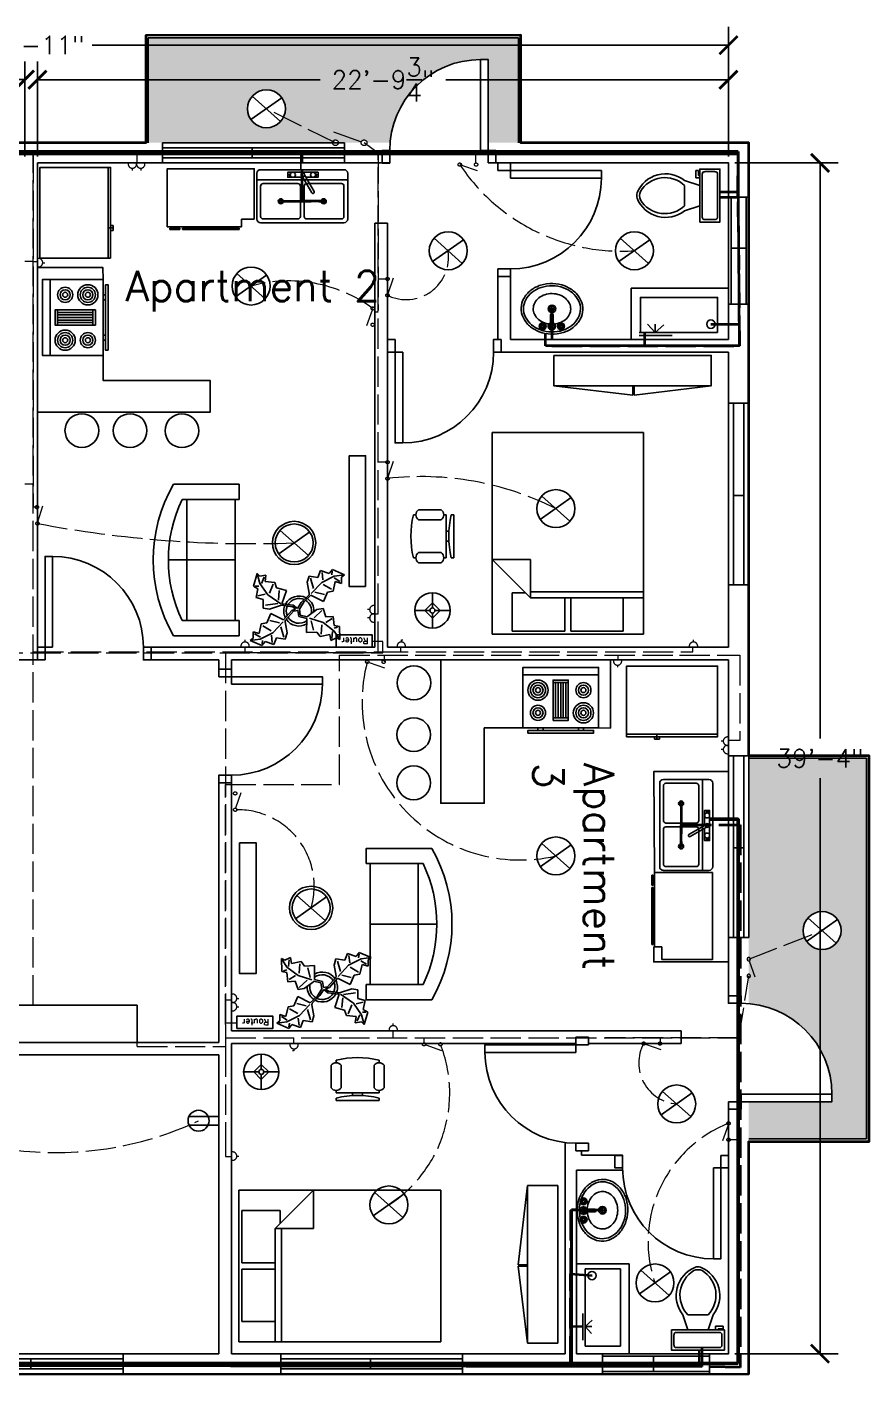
# Model space of a CAD drawing. Header units: inches. Extents: x 0 to 1250, y 344 to 878.
# Drawn here: x 916 to 1250, y 344 to 878 of the extents above; entities that cross this region are included whole.
import ezdxf

# ---------------------------------------------------------------- set-up
doc = ezdxf.new("R2010")
doc.units = ezdxf.units.IN
doc.header["$MEASUREMENT"] = 0
doc.linetypes.add('ACAD_ISO02W100', pattern=[15, 12, -3])
for name, color, linetype in [('Blocks', 130, 'Continuous'), ('Dimensions', 1, 'Continuous'), ('Door', 6, 'Continuous'), ('Text', 2, 'Continuous'), ('water', 140, 'Continuous'), ('Window', 170, 'Continuous')]:
    doc.layers.add(name, color=color, linetype=linetype)
for name, color, linetype, lineweight in [('Drainage', 114, 'ACAD_ISO02W100', 20), ('Electrical', 30, 'ACAD_ISO02W100', 20), ('Internet', 190, 'ACAD_ISO02W100', 20), ('Soil pipe', 15, 'Continuous', 20)]:
    doc.layers.add(name, color=color, linetype=linetype, lineweight=lineweight)
doc.styles.get("Standard").update_dxf_attribs({"font": 'simplex.shx'})
doc.dimstyles.new('Dim', dxfattribs={"dimscale": 40, "dimtxt": 0.18, "dimasz": 0.18, "dimexe": 0.18, "dimexo": 0.0625, "dimgap": 0.09, "dimtad": 0, "dimtih": 1, "dimtoh": 1, "dimzin": 0, "dimdsep": 46, "dimlunit": 4, "dimtxsty": 'Standard', "dimblk": 'ARCHTICK', "dimcen": 0.09, "dimadec": 0, "dimazin": 0, "dimtfac": 1, "dimtofl": 0, "dimtmove": 0, "dimatfit": 3, "dimfxl": 1, "dimtolj": 1, "dimtzin": 0, "dimarcsym": 0})

# ---------------------------------------------------------------- blocks, each defined once
blk = doc.blocks.new('Door 1')
at = {"layer": 'Door'}
for points in [[(-6, 6), (-3, 6), (-3, 42), (-6, 42)], [(-6, 6), (-3, 6), (-3, 42), (-6, 42)], [(-6, 6), (-3, 6), (-3, 42), (-6, 42)], [(-45, 0.99), (-42, 0.99), (-42, 6), (-45, 6)], [(-3, 1), (0, 1), (0, 6), (-3, 6)]]:
    blk.add_lwpolyline(points, close=True, dxfattribs=at)
blk.add_arc((-6, 6), 36, 90, 180, dxfattribs=at)
blk.add_arc((-6, 6), 36, 90, 180, dxfattribs=at)
blk.add_arc((-6, 6), 36, 90, 180, dxfattribs=at)
blk = doc.blocks.new('Window 1')
at = {"layer": 'Window'}
for p, q in [((0, 7.99), (-72, 7.99)), ((-72, 7.99), (-72, 0)), ((0, 6), (-72, 6)), ((-36.5, 6), (-36.5, 2)), ((0, 0), (0, 7.99)), ((0, 0), (0, 7.82)), ((-72, 2), (0, 2)), ((-72, 0), (0, 0))]:
    blk.add_line(p, q, dxfattribs=at)
blk = doc.blocks.new('Window 2')
at = {"layer": 'Window'}
blk.add_line((-29.77, 7), (-29.77, 1), dxfattribs=at)
for points in [[(-50.02, 0), (-7.57, 0), (-7.57, 7.99), (-50.02, 7.99)], [(-50.02, 1), (-7.57, 1), (-7.57, 7), (-50.02, 7)]]:
    blk.add_lwpolyline(points, close=True, dxfattribs=at)
blk = doc.blocks.new('Range-Oven - 30 in top')
for p, q in [((0, -3), (30, -3)), ((12, -6), (18, -6)), ((13, -20), (13, -6)), ((14, -6), (14, -20)), ((15, -20), (15, -6)), ((16, -6), (16, -20)), ((17, -20), (17, -6)), ((18, -20), (12, -20)), ((6, -24), (6, -25)), ((8, -25), (8, -24)), ((22, -25), (22, -24)), ((24, -24), (24, -25))]:
    blk.add_line(p, q)
for points in [[(0, -24), (0, 0), (30, 0), (30, -24)], [(12, -21), (12, -5), (18, -5), (18, -21)], [(2, -26), (2, -25), (28, -25), (28, -26)]]:
    blk.add_lwpolyline(points, close=True)
for centre, radius in [((6, -9), 4), ((6, -9), 3), ((6, -9), 2), ((6, -9), 1), ((24, -9), 3), ((24, -9), 2), ((24, -9), 1), ((6, -18), 3), ((6, -18), 2), ((24, -18), 4), ((24, -18), 3), ((24, -18), 2), ((6, -18), 1), ((24, -18), 1)]:
    blk.add_circle(centre, radius)
blk = doc.blocks.new('Refrigerator-2 door - 36 in top')
for p, q in [((0, -26.999999), (36, -26.999999)), ((11, -27.999999), (11, -28.999999)), ((11, -28.999999), (13, -28.999999)), ((12, -26.999999), (12, -28.999999)), ((13, -28.999999), (13, -27.999999))]:
    blk.add_line(p, q)
blk.add_lwpolyline([(0, -27.999999), (0, 0), (36, 0), (36, -27.999999)], close=True)
blk = doc.blocks.new('A$C3CE5625D')
blk.add_blockref('Refrigerator-2 door - 36 in top', (0, 0))
blk = doc.blocks.new('Sink-double - 36 in top')
for p, q in [((-18, -4), (18, -4)), ((-0.75, -18.5), (-0.75, -6.5)), ((0.75, -6.5), (0.75, -18.5))]:
    blk.add_line(p, q)
for points in [[(-16.5, 0), (16.5, 0)], [(-18, -19.5), (-18, -1.5)], [(18, -1.5), (18, -19.5)], [(-16.5, -18.5), (-16.5, -6.5)], [(-15.5, -5.5), (-1.75, -5.5)], [(1.75, -5.5), (15.5, -5.5)], [(16.5, -6.5), (16.5, -18.5)], [(16.5, -21), (-16.5, -21)], [(-1.75, -19.5), (-15.5, -19.5)], [(15.5, -19.5), (1.75, -19.5)]]:
    blk.add_lwpolyline(points)
for centre, radius in [((-8.5, -12.5), 1), ((-8.5, -12.5), 0.5), ((8.5, -12.5), 1), ((8.5, -12.5), 0.5)]:
    blk.add_circle(centre, radius)
for centre, radius, start, end in [((-16.5, -1.5), 1.5, 90, 180), ((16.5, -1.5), 1.5, 0, 90), ((-15.5, -6.5), 1, 90, 180), ((-1.75, -6.5), 1, 0, 90), ((1.75, -6.5), 1, 90, 180), ((15.5, -6.5), 1, 0, 90), ((-16.5, -19.5), 1.5, 180, 270), ((-15.5, -18.5), 1, 180, 270), ((-1.75, -18.5), 1, 270, 0), ((1.75, -18.5), 1, 180, 270), ((15.5, -18.5), 1, 270, 0), ((16.5, -19.5), 1.5, 270, 0)]:
    blk.add_arc(centre, radius, start, end)
blk = doc.blocks.new('Faucet - kit sink top')
for p, q in [((-5.5, -0.75), (-5.5, -1.25)), ((-4.94278, -0.75), (-5.5, -0.75)), ((-5.5, -1.25), (-4.94278, -1.25)), ((-0.14775, -1.7441), (3.56698, -8.1782)), ((4.43301, -7.6782), (0.71828, -1.2441)), ((4.94278, -0.75), (5.5, -0.75)), ((5.5, -1.25), (4.94278, -1.25)), ((5.5, -0.75), (5.5, -1.25))]:
    blk.add_line(p, q)
blk.add_lwpolyline([(-0.00587, -2), (-6, -2), (-6, 0), (6, 0), (6, -2), (1.15195, -2)])
for centre, radius in [((-4, -1), 1), ((4, -1), 1), ((0, -1), 0.75)]:
    blk.add_circle(centre, radius)
blk.add_arc((4, -7.9282), 0.5, 210, 30)
blk = doc.blocks.new('Base Cabinet 1 Door - side')
for p, q in [((-24, 33.5), (-23.5, 33.5)), ((-24, 29.5), (-24, 33.5)), ((-23.5, 33.5), (-23.5, 29.5)), ((-23.5, 29.5), (-24, 29.5)), ((-24, 6), (-24, 28.5)), ((-24, 28.5), (-23.5, 28.5)), ((-23.5, 28.5), (-23.5, 6)), ((-23.5, 6), (-24, 6)), ((-20, 5), (-23, 5)), ((-20, 0), (-20, 5))]:
    blk.add_line(p, q)
blk.add_lwpolyline([(-23, 5), (-23, 34.5), (0, 34.5), (0, 0), (-20, 0)])
blk = doc.blocks.new('Bed - Queen')
at = {"linetype": 'Continuous'}
for p, q in [((0, -80.00003), (0, 0)), ((0, 0), (59.99999, 0)), ((59.99999, 0), (59.99999, -80.00003)), ((7.99999, -1.2), (28.79998, -1.2)), ((7.99999, -14.4), (7.99999, -1.2)), ((28.79998, -1.2), (28.79998, -14.4)), ((31.19999, -1.2), (51.99999, -1.2)), ((31.19999, -14.4), (31.19999, -1.2)), ((51.99999, -1.2), (51.99999, -16.4)), ((0, -14.4), (44.8, -14.4)), ((59.99999, -29.6), (44.8, -14.4)), ((44.8, -14.4), (44.8, -29.6)), ((44.8, -16.8), (0, -16.8)), ((51.99999, -16.4), (46.79936, -16.4)), ((44.8, -29.6), (59.99999, -29.6)), ((59.99999, -80.00003), (0, -80.00003))]:
    blk.add_line(p, q, dxfattribs=at)
blk = doc.blocks.new('Chair - Desk')
at = {"linetype": 'Continuous'}
for p, q in [((-8.5, 0), (-8.5, -1)), ((-8.5, 0), (8.5, 0)), ((8.5, 0), (8.5, -1)), ((-10.5, -5), (-10.5, -14)), ((-8.5, -3), (-8.5, -4)), ((-8.5, -3), (8.5, -3)), ((-6.5, -14), (-6.5, -5)), ((-2, -3), (-2, -1.9355)), ((2, -1.9576), (2, -3)), ((6.5, -5), (6.5, -14)), ((8.5, -3), (8.5, -4)), ((10.5, -14), (10.5, -5)), ((-8.5, -15), (-8.5, -16)), ((8.5, -15), (8.5, -16))]:
    blk.add_line(p, q, dxfattribs=at)
for centre, radius, start, end in [((-8.5, -6.5), 2.5, 36.8699, 143.1301), ((0, 34.625), 36.625, 256.5803, 283.4197), ((8.5, -6.5), 2.5, 36.8699, 143.1301), ((-8.5, -12.5), 2.5, 216.8699, 323.1301), ((0, 19.625), 36.625, 256.5803, 283.4197), ((8.5, -12.5), 2.5, 216.8699, 323.1301)]:
    blk.add_arc(centre, radius, start, end, dxfattribs=at)
blk = doc.blocks.new('Lamp - Table')
at = {"linetype": 'Continuous'}
for p, q in [((0, 7), (0, 1)), ((-1, 0), (-7, 0)), ((0, 3), (-3, 0)), ((-3, 0), (0, -3)), ((3, 0), (0, 3)), ((0, -3), (3, 0)), ((1, 0), (7, 0)), ((0, -1), (0, -7))]:
    blk.add_line(p, q, dxfattribs=at)
for radius in [7, 1]:
    blk.add_circle((0, 0), radius, dxfattribs=at)
blk = doc.blocks.new('Plant - Rubber or Philodendron')
at = {"linetype": 'Continuous'}
for p, q in [((-16.2005, 11.4774), (-13.9899, 8.1064)), ((-16.2005, 11.4774), (-14.8639, 10.7964)), ((-16.0159, 6.3329), (-16.2005, 11.4774)), ((-14.8639, 10.7964), (-12.6195, 11.8975)), ((-13.3174, 8.325), (-13.0735, 11.0065)), ((-12.6195, 11.8975), (-12.1909, 9.4345)), ((4.6914, 8.8812), (5.3859, 11.2828)), ((5.3859, 11.2828), (8.8871, 10.7908)), ((8.8871, 10.7908), (9.9809, 13.4933)), ((9.9809, 13.4933), (13.3837, 12.301)), ((15.3859, 11.3055), (10.3916, 8.7942)), ((10.5828, 12.6946), (10.8893, 9.7953)), ((13.3837, 12.301), (14.68, 13.9039)), ((14.5816, 13.2037), (14.3848, 11.8033)), ((14.68, 13.9039), (19.3848, 11.8146)), ((19.3848, 11.8146), (15.3859, 11.3055)), ((19.3848, 11.8146), (18.1868, 10.9119)), ((18.1868, 10.9119), (18.1925, 8.4119)), ((-14.0069, 5.8704), (-16.0159, 6.3329)), ((-15.3434, 6.5514), (-13.9984, 6.9884)), ((-13.5868, 2.2894), (-14.0069, 5.8704)), ((-13.9899, 8.1064), (-9.5434, 4.7185)), ((-12.1909, 9.4345), (-8.3829, 10.3)), ((-8.8369, 9.409), (-9.0894, 5.6095)), ((-8.3829, 10.3), (-7.0549, 8.501)), ((-7.0549, 8.501), (-3.0284, 8.6941)), ((-4.8529, 4.012), (-5.7184, 7.82)), ((-3.0284, 8.6941), (-3.0709, 3.1041)), ((4.6914, 8.8812), (5.5014, 4.4831)), ((5.9878, 10.4842), (7.1971, 6.3869)), ((10.3916, 8.7942), (6.2847, 4.4028)), ((14.2977, 6.1031), (10.9934, 7.9956)), ((15.7909, 9.1065), (14.8995, 5.3044)), ((15.2875, 10.6053), (17.5907, 9.2105)), ((18.1925, 8.4119), (15.7909, 9.1065)), ((-10.6784, 2.491), (-13.5868, 2.2894)), ((-13.1329, 3.1804), (-10.6614, 4.727)), ((-9.5858, -0.8715), (-10.6784, 2.491)), ((-9.5434, 4.7185), (-4.1917, 2.9888)), ((-9.1318, 0.0195), (-5.9793, 2.9025)), ((-7.1228, -0.443), (-3.5248, 2.2131)), ((-3.5248, 2.2131), (-3.3011, 2.4355)), ((-3.3011, 2.4355), (-0.5306, 1.7947)), ((-3.0709, 3.1041), (0.0797, 2.3163)), ((-0.5306, 1.7947), (-0.2255, -0.5527)), ((-0.5306, 1.7947), (-0.5306, 1.7947)), ((0.0797, 2.3163), (0.4866, -0.031)), ((0.4866, -0.031), (2.1141, 0.2298)), ((2.1141, 0.2298), (5.4346, 3.9146)), ((6.1032, 3.6844), (2.8262, -0.031)), ((5.4346, 3.9146), (5.5014, 4.4831)), ((11.1089, 1.1958), (6.1032, 3.6844)), ((7.7005, 4.8881), (11.5025, 3.9967)), ((12.7005, 4.8994), (11.1089, 1.1958)), ((14.8995, 5.3044), (12.7005, 4.8994)), ((-11.3237, -7.2629), (-9.7321, -3.5593)), ((-9.7321, -3.5593), (-4.7264, -6.0479)), ((-7.1228, -0.443), (-9.5858, -0.8715)), ((-2.019, -3.6148), (-4.7264, -6.0479)), ((-4.0579, -6.2781), (-0.9375, -3.1608)), ((-2.019, -3.6148), (-0.2255, -0.5527)), ((-0.9375, -3.1608), (0.5883, -0.8135)), ((0.5883, -0.8135), (2.2447, -2.0916)), ((2.8262, -0.031), (1.3003, -0.5527)), ((1.3003, -0.5527), (2.4193, -1.4655)), ((2.2447, -2.0916), (6.7108, -2.6626)), ((2.4193, -1.4655), (6.895, -2.1175)), ((4.943, -7.9659), (6.7108, -2.6626)), ((11.6605, -0.5413), (6.895, -2.1175)), ((12.3677, -6.1981), (7.219, -2.6772)), ((8.125, -4.0768), (7.7715, -7.9659)), ((8.3544, -2.7453), (13.1973, -2.1704)), ((11.6605, -0.5413), (14.1354, -0.8948)), ((14.1354, -0.8948), (14.1354, -4.4304)), ((14.1354, -4.4304), (16.9638, -5.1375)), ((16.9638, -5.1375), (16.2567, -8.673)), ((-14.4141, -11.4699), (-13.5228, -7.6679)), ((-13.5228, -7.6679), (-11.3237, -7.2629)), ((-12.921, -8.4665), (-9.6166, -10.359)), ((-6.3237, -7.2516), (-10.1257, -6.3602)), ((-9.0148, -11.1577), (-4.9047, -6.8122)), ((-4.611, -12.8477), (-5.8203, -8.7504)), ((-4.1246, -6.8466), (-4.0579, -6.2781)), ((-3.3146, -11.2447), (-4.1246, -6.8466)), ((8.8321, -9.0266), (4.943, -7.9659)), ((9.5392, -11.1479), (8.8321, -9.0266)), ((10.2463, -10.4408), (11.6605, -6.9053)), ((15.5496, -10.7943), (12.3677, -6.1981)), ((16.2567, -5.8446), (13.4283, -6.5517)), ((17.3174, -9.7337), (15.9032, -9.7337)), ((16.2567, -8.673), (18.0245, -9.7337)), ((18.0245, -9.7337), (16.6103, -14.6834)), ((-18.008, -14.1781), (-16.8101, -13.2754)), ((-18.008, -14.1781), (-14.0091, -13.669)), ((-13.3032, -16.2674), (-18.008, -14.1781)), ((-16.8157, -10.7754), (-14.4141, -11.4699)), ((-16.8101, -13.2754), (-16.8157, -10.7754)), ((-13.9107, -12.9688), (-16.2139, -11.574)), ((-14.0091, -13.669), (-9.0148, -11.1577)), ((-12.0069, -14.6645), (-13.3032, -16.2674)), ((-13.2048, -15.5672), (-13.008, -14.1668)), ((-8.6042, -15.8568), (-12.0069, -14.6645)), ((-9.206, -15.0581), (-9.5126, -12.1588)), ((-7.5103, -13.1543), (-8.6042, -15.8568)), ((-4.0092, -13.6463), (-7.5103, -13.1543)), ((-3.3146, -11.2447), (-4.0092, -13.6463)), ((13.4283, -11.5015), (9.5392, -11.1479)), ((13.0748, -13.9763), (13.4283, -11.5015)), ((15.5496, -13.6228), (13.0748, -13.9763)), ((14.8425, -10.7943), (13.7819, -13.2692)), ((16.6103, -14.6834), (15.5496, -10.7943)), ((16.6103, -14.6834), (15.5496, -13.6228))]:
    blk.add_line(p, q, dxfattribs=at)
for centre, radius, start, end in [((0, 0), 6.1275, 34.37569, 120.1028), ((0.0308, 0.1664), 6, 178.6147, 235.1169), ((0.0308, 0.1664), 5, 168.1647, 238.6725), ((-0.0601, -0.2075), 5.2461, 33.82192, 124.9414), ((-0.2664, 0.1682), 5.2775, 338.4094, 20.03007), ((-0.098, 0.1364), 6.1288, 341.2017, 26.09184), ((-0.0234, 0.3825), 6.1492, 242.5812, 331.2714), ((-0.1102, 0.4886), 5.2883, 247.3711, 327.472)]:
    blk.add_arc(centre, radius, start, end, dxfattribs=at)
blk = doc.blocks.new('Sofa - Roundback Loveseat 5 ft.')
at = {"linetype": 'Continuous'}
for p, q in [((0, -32.44198), (0, -5.99998)), ((-24, -33.99998), (-24, -11.46958)), ((-23.9998, -13.38178), (23.99986, -13.38178)), ((24.00004, -33.99998), (24.00004, -11.46958)), ((-24, -32.44198), (24.00004, -32.44198))]:
    blk.add_line(p, q, dxfattribs=at)
for points in [[(-24, -33.99998), (-30, -33.99998), (-30, -7.99998)], [(30.00004, -7.99998), (30.00004, -33.99998), (24.00004, -33.99998)]]:
    blk.add_lwpolyline(points, dxfattribs=at)
for centre, radius, start, end in [((0, -60.24998), 60.24998, 60.13715, 119.8628), ((0, -61.38438), 55.38444, 64.32083, 115.6792)]:
    blk.add_arc(centre, radius, start, end, dxfattribs=at)
blk = doc.blocks.new('A$C481D0E73')
blk.add_blockref('Sofa - Roundback Loveseat 5 ft.', (0, 0))
blk = doc.blocks.new('Toilet - top')
for p, q in [((9.5, -6), (9.5, -2)), ((-10, -8.5), (-8, -8.5)), ((-10, -9.5), (-10, -8.5)), ((-7, -9.5), (-10, -9.5)), ((-8, -8.5), (-8, -8)), ((-7, -8), (-7, -9.5)), ((-4, -8), (-6, -14)), ((4, -8), (6, -14)), ((4, -14), (-4, -14))]:
    blk.add_line(p, q)
blk.add_lwpolyline([(10.5, -8), (10.5, 0), (-10.5, 0), (-10.5, -8)], close=True)
for points in [[(-9.5, -2), (-9.5, -6)], [(8.5, -1), (-8.5, -1)], [(-8.5, -7), (8.5, -7)]]:
    blk.add_lwpolyline(points)
for centre, radius, start, end in [((-8.62, -1.88), 0.884, 81.8699, 188.1301), ((8.62, -1.88), 0.884, 351.8699, 98.1301), ((-8.62, -6.12), 0.884, 171.8699, 278.1301), ((8.62, -6.12), 0.884, 261.8699, 8.1301), ((3.52, -21.58), 12.17, 141.4691, 247.9714), ((4.2, -21.82), 11.33, 136.3677, 238.9468), ((-3.52, -21.58), 12.17, 292.0284, 38.5307), ((-4.2, -21.82), 11.33, 301.053, 43.6321), ((0, -27.88), 4, 245.7318, 294.2682), ((0, -29), 4, 254.8605, 285.1395)]:
    blk.add_arc(centre, radius, start, end)
blk = doc.blocks.new('A$C278E23AF')
blk.add_blockref('Toilet - top', (0, 0))
blk = doc.blocks.new('Sink - Oval top')
for p, q in [((-1, 0), (1, 0)), ((0, 1), (0, -1))]:
    blk.add_line(p, q)
at = {"linetype": 'Continuous'}
for points in [[(-12.23, 0.39, 0.117634), (-11.46, -3.36, 0.104469), (-8.88, -6.8, 0.090016), (-5.08, -9.07, 0.08192), (-0.32, -10.02, 0.08192), (4.49, -9.38, 0.090016), (8.42, -7.36, 0.104469), (11.22, -4.09, 0.117634), (12.23, -0.39, 0.117634), (11.46, 3.36, 0.104469), (8.88, 6.8, 0.090016), (5.08, 9.07, 0.08192), (0.32, 10.02, 0.08192), (-4.49, 9.38, 0.090016), (-8.42, 7.36, 0.104469), (-11.22, 4.09, 0.117634)], [(-11.29, 0.16, 0.118622), (-10.52, -3.25, 0.104678), (-8.07, -6.36, 0.089562), (-4.54, -8.37, 0.081185), (-0.13, -9.15, 0.081185), (4.3, -8.49, 0.089562), (7.89, -6.58, 0.104678), (10.42, -3.55, 0.118622), (11.29, -0.16, 0.118622), (10.52, 3.25, 0.104678), (8.07, 6.36, 0.089562), (4.54, 8.37, 0.081185), (0.13, 9.15, 0.081185), (-4.3, 8.49, 0.089562), (-7.89, 6.58, 0.104678), (-10.42, 3.55, 0.118622)], [(-7.42, 0.08, 0.118283), (-6.91, -2.17, 0.104607), (-5.29, -4.21, 0.089718), (-2.97, -5.53, 0.081436), (-0.07, -6.04, 0.081436), (2.84, -5.59, 0.089718), (5.2, -4.33, 0.104607), (6.86, -2.32, 0.118283), (7.42, -0.08, 0.118283), (6.91, 2.17, 0.104607), (5.29, 4.21, 0.089718), (2.97, 5.53, 0.081436), (0.07, 6.04, 0.081436), (-2.84, 5.59, 0.089718), (-5.2, 4.33, 0.104607), (-6.86, 2.32, 0.118283)]]:
    blk.add_lwpolyline(points, format="xyb", close=True, dxfattribs=at)
for radius in [1.5, 1]:
    blk.add_circle((0, 0), radius)
blk = doc.blocks.new('Faucet - Bathroom top')
for p, q in [((-4.107, 0.125), (-4.375, 0.125)), ((-3.75, 0.4788), (-3.75, 0.75)), ((-3.5, 0.482), (-3.5, 0.75)), ((-3.1461, 0.125), (-2.875, 0.125)), ((3.143, 0.125), (2.875, 0.125)), ((3.5, 0.4788), (3.5, 0.75)), ((3.75, 0.482), (3.75, 0.75)), ((4.1039, 0.125), (4.375, 0.125)), ((-4.1039, -0.125), (-4.375, -0.125)), ((-3.75, -0.4821), (-3.75, -0.75)), ((-3.5, -0.4789), (-3.5, -0.75)), ((-3.143, -0.125), (-2.875, -0.125)), ((-0.5, -0.8639), (-0.5, -4.5)), ((0.5, -4.5), (0.5, -0.8631)), ((3.1461, -0.125), (2.875, -0.125)), ((3.5, -0.4821), (3.5, -0.75)), ((3.75, -0.4789), (3.75, -0.75)), ((4.107, -0.125), (4.375, -0.125))]:
    blk.add_line(p, q)
for centre, radius in [((-3.625, 0), 1.375), ((-4.625, 0), 0.2795), ((-3.625, 0), 0.5), ((-3.625, 1), 0.2795), ((-2.625, 0), 0.2795), ((0, 0), 0.5), ((3.625, 0), 1.375), ((2.625, 0), 0.2795), ((3.625, 0), 0.5), ((3.625, 1), 0.2795), ((4.625, 0), 0.2795), ((-3.625, -1), 0.2795), ((3.625, -1), 0.2795)]:
    blk.add_circle(centre, radius)
for centre, radius, start, end in [((-3.625, 0), 1, 105.2407, 164.2093), ((-3.625, 0), 1, 16.44125, 74.07887), ((0, 0), 1.5, 289.6514, 250.3603), ((0, 0), 1, 300.3431, 239.7554), ((3.625, 0), 1, 106.12, 164.0884), ((3.625, 0), 1, 16.23422, 73.90469), ((-3.625, 0), 1, 196.2342, 253.9047), ((-3.625, 0), 1, 286.12, 344.0884), ((0, -4.5), 0.5, 180, 0), ((3.625, 0), 1, 196.4413, 254.0789), ((3.625, 0), 1, 285.2407, 344.2093)]:
    blk.add_arc(centre, radius, start, end)
blk = doc.blocks.new('A$C04D30047')
blk.add_blockref('Faucet - Bathroom top', (0, 0))
blk = doc.blocks.new('_ArchTick')
at = {"color": 0, "linetype": 'ByBlock', "const_width": 0.15}
blk.add_lwpolyline([(-0.5, -0.5), (0.5, 0.5)], dxfattribs=at)
blk = doc.blocks.new('*D37')
at = {"layer": 'Defpoints', "color": 0, "transparency": 16777216}
for p in [(782.02, 856.83), (782.02, 823.78), (915.55, 823.78)]:
    blk.add_point(p, dxfattribs=at)
at = {"layer": 'Dimensions', "color": 0, "lineweight": -2, "transparency": 16777216}
for p, q in [((782.02, 826.28), (782.02, 864.03)), ((915.55, 826.28), (915.55, 864.03)), ((782.02, 856.83), (826.15, 856.83)), ((915.55, 856.83), (871.41, 856.83))]:
    blk.add_line(p, q, dxfattribs=at)
at = {"layer": 'Dimensions', "color": 0, "lineweight": -2, "transparency": 16777216, "xscale": 7.199999999999999, "yscale": 7.199999999999999, "zscale": 7.199999999999999, "rotation": 180}
blk.add_blockref('_ArchTick', (782.02, 856.83), dxfattribs=at)
at = {"layer": 'Dimensions', "color": 0, "lineweight": -2, "transparency": 16777216, "xscale": 7.199999999999999, "yscale": 7.199999999999999, "zscale": 7.199999999999999}
blk.add_blockref('_ArchTick', (915.55, 856.83), dxfattribs=at)
at = {"layer": 'Dimensions', "color": 0, "transparency": 16777216, "insert": (848.78, 856.83), "char_height": 7.2, "attachment_point": 5}
blk.add_mtext('\\A1;11\'-1{\\H1x;\\S1/2;}"', dxfattribs=at)
blk = doc.blocks.new('*D38')
at = {"layer": 'Defpoints', "color": 0, "transparency": 16777216}
for p in [(1194.37, 856.77), (920.55, 823.78), (1194.37, 823.78)]:
    blk.add_point(p, dxfattribs=at)
at = {"layer": 'Dimensions', "color": 0, "lineweight": -2, "transparency": 16777216}
for p, q in [((920.55, 826.28), (920.55, 863.97)), ((1194.37, 826.28), (1194.37, 863.97)), ((920.55, 856.77), (1032.6, 856.77)), ((1194.37, 856.77), (1082.32, 856.77))]:
    blk.add_line(p, q, dxfattribs=at)
at = {"layer": 'Dimensions', "color": 0, "lineweight": -2, "transparency": 16777216, "xscale": 7.199999999999999, "yscale": 7.199999999999999, "zscale": 7.199999999999999, "rotation": 180}
blk.add_blockref('_ArchTick', (920.55, 856.77), dxfattribs=at)
at = {"layer": 'Dimensions', "color": 0, "lineweight": -2, "transparency": 16777216, "xscale": 7.199999999999999, "yscale": 7.199999999999999, "zscale": 7.199999999999999}
blk.add_blockref('_ArchTick', (1194.37, 856.77), dxfattribs=at)
at = {"layer": 'Dimensions', "color": 0, "transparency": 16777216, "insert": (1057.46, 856.77), "char_height": 7.2, "attachment_point": 5}
blk.add_mtext('\\A1;22\'-9{\\H1x;\\S3/4;}"', dxfattribs=at)
blk = doc.blocks.new('*D39')
at = {"layer": 'Defpoints', "color": 0, "transparency": 16777216}
for p in [(1194.37, 823.78), (1194.37, 351.78), (1230.63, 351.78)]:
    blk.add_point(p, dxfattribs=at)
at = {"layer": 'Dimensions', "color": 0, "lineweight": -2, "transparency": 16777216}
for p, q in [((1196.87, 823.78), (1237.83, 823.78)), ((1230.63, 823.78), (1230.63, 595.67)), ((1230.63, 351.78), (1230.63, 579.89)), ((1196.87, 351.78), (1237.83, 351.78))]:
    blk.add_line(p, q, dxfattribs=at)
at = {"layer": 'Dimensions', "color": 0, "lineweight": -2, "transparency": 16777216, "xscale": 7.199999999999999, "yscale": 7.199999999999999, "zscale": 7.199999999999999}
for p, rotation in [((1230.63, 823.78), 90), ((1230.63, 351.78), 270)]:
    blk.add_blockref('_ArchTick', p, dxfattribs=dict(at, rotation=rotation))
at = {"layer": 'Dimensions', "color": 0, "transparency": 16777216, "insert": (1230.63, 587.78), "char_height": 7.2, "attachment_point": 5}
blk.add_mtext('\\A1;39\'-4"', dxfattribs=at)
blk = doc.blocks.new('*D40')
at = {"layer": 'Defpoints', "color": 0, "transparency": 16777216}
for p in [(643.37, 870.49), (643.37, 823.78), (1194.37, 823.78)]:
    blk.add_point(p, dxfattribs=at)
at = {"layer": 'Dimensions', "color": 0, "lineweight": -2, "transparency": 16777216}
for p, q in [((643.37, 826.28), (643.37, 877.69)), ((1194.37, 826.28), (1194.37, 877.69)), ((643.37, 870.49), (895.56, 870.49)), ((1194.37, 870.49), (942.19, 870.49))]:
    blk.add_line(p, q, dxfattribs=at)
at = {"layer": 'Dimensions', "color": 0, "lineweight": -2, "transparency": 16777216, "xscale": 7.199999999999999, "yscale": 7.199999999999999, "zscale": 7.199999999999999, "rotation": 180}
blk.add_blockref('_ArchTick', (643.37, 870.49), dxfattribs=at)
at = {"layer": 'Dimensions', "color": 0, "lineweight": -2, "transparency": 16777216, "xscale": 7.199999999999999, "yscale": 7.199999999999999, "zscale": 7.199999999999999}
blk.add_blockref('_ArchTick', (1194.37, 870.49), dxfattribs=at)
at = {"layer": 'Dimensions', "color": 0, "transparency": 16777216, "insert": (918.87, 870.49), "char_height": 7.2, "attachment_point": 5}
blk.add_mtext('\\A1;45\'-11"', dxfattribs=at)
blk = doc.blocks.new('Switch - SPST Open')
at = {"color": 7}
blk.add_line((0.027156, -0.00762), (0.264557, -0.092586), dxfattribs=at)
for centre in [(0, 0), (0.25, 0)]:
    blk.add_circle(centre, 0.025, dxfattribs=at)

msp = doc.modelspace()

# ---------------------------------------------------------------- hatches: boundary and pattern name
h = msp.add_hatch()
h.set_pattern_fill('AR-PARQ1', color=256)
h.paths.add_polyline_path([(875.773, 875.448), (731.088, 875.448), (731.088, 831.78), (738.088, 831.78), (738.088, 864.776), (741.088, 864.776, -0.3899537), (776.962, 831.78), (782.234, 831.78), (782.77, 832.398, -0.2174421), (782.262, 833.511, -1), (785.208, 833.511, -0.6427886), (782.77, 832.398), (782.234, 831.78), (875.773, 831.78)])
h.paths.add_polyline_path([(799.787, 834.167), (826.558, 847.464, -0.1157668), (825.774, 850.807, -1), (840.805, 850.807, -0.7924892), (826.558, 847.464), (799.787, 834.167, -0.1157668), (799.941, 833.511, -1), (796.995, 833.511, -0.7924892)], flags=16)
h.paths.add_polyline_path([(1111.09, 873.433), (964.43, 873.433), (964.43, 831.78), (1037.463, 831.78, -0.1149744), (1037.58, 832.281), (1018.009, 841.927, -0.7937631), (1003.752, 845.249, -1), (1018.783, 845.249, -0.1149744), (1018.009, 841.927), (1037.58, 832.281, -0.7937631), (1039.732, 831.78), (1042.148, 831.78), (1048.81, 831.78, -1), (1051.08, 831.78), (1060.27, 831.78, -0.3898823), (1096.144, 864.767), (1099.144, 864.767), (1099.144, 831.78), (1111.09, 831.78)])
h.paths.add_polyline_path([(1249.039, 587.836), (1202.373, 587.836), (1202.373, 516.836), (1202.373, 508.85, -0.3087965), (1202.993, 508.426), (1224.44, 516.813, -0.0927583), (1223.932, 519.531, -1), (1238.963, 519.531, -0.8302309), (1224.44, 516.813), (1202.993, 508.426, -0.5281214), (1202.373, 507.518), (1202.373, 502.188, -0.4142136), (1203.039, 501.522, -0.4142136), (1202.373, 500.856), (1202.373, 490.567, -0.3895592), (1235.32, 454.696), (1235.32, 451.696), (1202.373, 451.696), (1202.373, 436.924), (1249.039, 436.924)])

# ---------------------------------------------------------------- linework, layer by layer
for p, q in [((964.43, 873.433), (1111.09, 873.433)), ((964.43, 873.433), (964.43, 831.78)), ((1111.09, 873.433), (1111.09, 831.78)), ((920.545, 631.82), (920.545, 823.78)), ((1059.261, 823.78), (1044.978, 823.78)), ((1102.987, 820.78), (1102.987, 823.78)), ((1102.987, 823.78), (1102.991, 820.78)), ((1107.987, 817.78), (1107.987, 823.78)), ((1054.261, 631.82), (1054.261, 799.974)), ((1054.261, 799.974), (1059.261, 799.974)), ((1059.261, 753.802), (1059.261, 799.974)), ((1059.261, 799.974), (1059.261, 799.974)), ((1102.987, 753.802), (1102.987, 781.78)), ((1107.987, 753.802), (1107.987, 781.78)), ((1059.261, 753.802), (1062.261, 753.802)), ((1101.261, 753.802), (1102.987, 753.802)), ((1107.987, 753.802), (1194.373, 753.802)), ((1054.261, 631.82), (1054.261, 748.802)), ((1059.261, 631.82), (1059.261, 748.802)), ((1059.261, 631.82), (1059.261, 748.802)), ((1101.261, 748.802), (1194.373, 748.802)), ((1194.373, 748.802), (1102.987, 748.802)), ((1125.102, 735.474), (1125.102, 735.474)), ((920.545, 631.82), (923.545, 631.82)), ((920.545, 631.82), (923.545, 631.82)), ((962.545, 631.82), (1054.261, 631.82)), ((962.545, 631.82), (1054.261, 631.82)), ((1059.261, 631.82), (1194.373, 631.82)), ((911.079, 626.82), (920.545, 626.82)), ((911.079, 626.82), (923.545, 626.82)), ((920.545, 626.82), (923.545, 626.82)), ((962.545, 626.82), (992.442, 626.82)), ((962.545, 626.82), (992.442, 626.82)), ((992.442, 620.126), (992.442, 626.82)), ((997.442, 626.82), (1194.373, 626.82)), ((997.442, 620.126), (997.442, 626.82)), ((1202.373, 587.836), (1249.039, 587.836)), ((1249.039, 587.836), (1249.039, 436.924)), ((1250.039, 588.836), (1250.039, 588.836)), ((992.442, 475.202), (992.442, 581.126)), ((997.442, 479.72), (997.442, 581.126)), ((1175.541, 479.72), (997.442, 479.72)), ((1175.541, 479.72), (1175.541, 474.72)), ((769.837, 470.202), (992.442, 470.202)), ((781.829, 475.202), (992.442, 475.202)), ((992.442, 470.202), (992.442, 351.78)), ((997.442, 474.72), (997.442, 351.78)), ((1133.869, 474.72), (997.442, 474.72)), ((1133.869, 471.252), (1133.869, 474.72)), ((1175.541, 474.72), (1138.866, 474.72)), ((1175.541, 474.72), (1175.541, 474.72)), ((1194.373, 448.095), (1194.373, 451.696)), ((1194.373, 430.412), (1194.373, 448.095)), ((1129.617, 351.78), (1129.617, 435.525)), ((1129.617, 351.78), (1129.617, 435.355)), ((1249.039, 436.924), (1202.373, 436.924)), ((1222.632, 435.924), (1222.632, 435.924)), ((1136.158, 430.43), (1136.158, 432.252)), ((1136.158, 430.43), (1152.373, 430.43)), ((1191.373, 430.412), (1194.373, 430.412)), ((1134.119, 351.78), (1134.119, 424.487)), ((1134.119, 351.78), (1134.119, 424.487)), ((1134.119, 424.487), (1152.385, 424.487)), ((1191.373, 425.415), (1194.373, 425.415)), ((1194.373, 351.78), (1194.373, 425.415)), ((1114.73, 418.414), (1114.73, 418.414)), ((997.442, 351.78), (997.442, 351.78)), ((997.442, 351.78), (1129.617, 351.78)), ((997.442, 351.78), (1129.617, 351.78)), ((1129.617, 351.78), (1080.37, 351.78)), ((1194.373, 351.78), (1134.119, 351.78))]:
    msp.add_line(p, q)
at = {"lineweight": 35}
msp.add_lwpolyline([(730.123, 876.402), (730.042, 831.872), (635.373, 831.785), (635.482, 343.734), (1202.374, 343.782), (1202.372, 435.922), (1250.049, 435.913), (1250.039, 588.836), (1202.373, 588.837), (1202.382, 831.765), (1112.09, 831.78), (1112.094, 874.431), (963.444, 874.356), (963.489, 831.812), (876.745, 831.79), (876.711, 876.399), (730.082, 876.411)], dxfattribs=at)
for points in [[(1059.261, 823.78), (920.545, 823.78)], [(920.545, 823.78), (920.545, 782.298), (946.487, 782.298), (946.522, 777.523)], [(1060.144, 823.78), (1059.261, 823.78)], [(1102.987, 823.78), (1099.144, 823.78)], [(1194.373, 753.802), (1194.373, 823.78), (1107.987, 823.78)], [(1194.373, 631.82), (1194.373, 748.802)], [(920.545, 724.981), (920.545, 724.981), (988.91, 724.981), (988.91, 737.557), (946.518, 737.557), (946.522, 747.523)], [(920.545, 729.882), (920.545, 729.23)], [(1112.875, 599.82), (1097.579, 599.82), (1097.579, 569.985), (1080.318, 569.985), (1080.318, 626.82)], [(1194.373, 626.82), (1147.573, 626.82), (1147.573, 599.807), (1142.875, 599.82)], [(1194.373, 490.696), (1194.373, 626.82)], [(1194.373, 582.608), (1194.373, 582.608), (1164.773, 582.608), (1165.008, 542.524)], [(1164.946, 542.524), (1165.008, 542.524)], [(1194.373, 490.696), (1194.373, 507.075), (1164.749, 507.075), (1164.749, 513.024)], [(643.373, 470.202), (643.373, 351.78), (930.656, 351.78)], [(1194.373, 448.095), (1194.373, 451.696)], [(1194.373, 432.252), (1194.373, 443.095)], [(1136.158, 351.78), (1194.373, 351.78), (1194.373, 424.487)], [(917.442, 351.78), (992.442, 351.78)], [(997.442, 351.78), (1129.617, 351.78)]]:
    msp.add_lwpolyline(points)
for points in [[(1038.901, 631.82), (1038.901, 636.761), (1053.11, 636.761), (1053.11, 631.82)], [(880.437, 489.891), (960.043, 489.891), (960.043, 475.202), (880.437, 475.202)], [(999.546, 480.699), (999.546, 485.64), (1013.755, 485.64), (1013.755, 480.699)]]:
    msp.add_lwpolyline(points, close=True)
at = {"layer": 'Blocks'}
for p, q in [((1017.393, 849.603), (1005.109, 840.94)), ((1005.644, 850.236), (1016.865, 840.234)), ((1089.419, 793.326), (1077.135, 784.664)), ((1077.67, 793.959), (1088.891, 783.958)), ((1163.208, 793.326), (1150.924, 784.664)), ((1151.459, 793.959), (1162.68, 783.958)), ((999.572, 779.973), (1010.793, 769.971)), ((1011.321, 779.34), (999.037, 770.677)), ((1155.79, 753.802), (1155.79, 774.111)), ((1155.79, 774.111), (1194.373, 774.111)), ((1165.356, 756.56), (1162.263, 759.922)), ((1165.356, 756.56), (1165.356, 759.845)), ((1168.717, 759.653), (1165.356, 756.56)), ((1158.901, 756.56), (1172.07, 756.56)), ((1158.901, 756.56), (1165.356, 756.56)), ((1158.901, 755.369), (1172.07, 755.369)), ((1165.356, 756.56), (1165.356, 756.56)), ((1125.102, 735.474), (1125.102, 735.474)), ((1125.102, 735.474), (1156.428, 731.702)), ((1156.428, 731.702), (1156.428, 735.474)), ((1187.536, 735.474), (1157.016, 731.702)), ((1157.016, 731.702), (1157.016, 735.474)), ((1157.016, 731.702), (1157.016, 731.702)), ((1132.078, 691.118), (1119.794, 682.456)), ((1120.329, 691.751), (1131.55, 681.75)), ((1016.654, 678.143), (1027.875, 668.141)), ((1028.403, 677.51), (1016.119, 668.848)), ((1132.078, 553.455), (1119.794, 544.792)), ((1120.329, 554.088), (1131.55, 544.086)), ((1035.125, 532.846), (1022.841, 524.183)), ((1023.376, 533.479), (1034.597, 523.477)), ((1237.573, 523.885), (1225.289, 515.222)), ((1225.825, 524.518), (1237.046, 514.516)), ((1179.962, 455.146), (1167.678, 446.483)), ((1168.213, 455.778), (1179.434, 445.777)), ((980.614, 445.875), (992.316, 445.875)), ((980.626, 442.41), (992.4, 442.41)), ((1114.73, 418.414), (1110.958, 387.088)), ((1114.73, 418.414), (1114.73, 418.414)), ((1065.911, 415.12), (1053.627, 406.458)), ((1054.162, 415.753), (1065.383, 405.751)), ((1110.958, 387.088), (1114.73, 387.088)), ((1114.73, 355.98), (1110.958, 386.5)), ((1110.958, 386.5), (1110.958, 386.5)), ((1110.958, 386.5), (1114.73, 386.5)), ((1134.119, 387.489), (1155.009, 387.489)), ((1155.009, 387.489), (1155.009, 351.78)), ((1159.613, 384.848), (1170.834, 374.846)), ((1171.362, 384.215), (1159.078, 375.552)), ((1136.615, 367.801), (1136.615, 357.12)), ((1137.582, 367.801), (1137.582, 357.12)), ((1137.582, 367.801), (1137.582, 362.566)), ((1137.582, 362.566), (1140.308, 365.074)), ((1140.09, 359.84), (1137.582, 362.566)), ((1137.582, 362.566), (1137.582, 362.566)), ((1137.582, 362.566), (1140.245, 362.566))]:
    msp.add_line(p, q, dxfattribs=at)
for points in [[(1190.033, 756.56), (1159.444, 756.56), (1159.444, 770.512), (1190.033, 770.512)], [(1125.102, 747.462), (1187.536, 747.462), (1187.536, 735.474), (1125.102, 735.474)], [(1050.541, 655.834), (1044.053, 655.834), (1044.053, 707.721), (1050.541, 707.721)], [(1000.661, 554.35), (1007.15, 554.35), (1007.15, 502.463), (1000.661, 502.463)], [(1126.718, 418.414), (1126.718, 355.98), (1114.73, 355.98), (1114.73, 418.414)], [(1151.534, 385.41), (1151.534, 354.821), (1137.582, 354.821), (1137.582, 385.41)]]:
    msp.add_lwpolyline(points, close=True, dxfattribs=at)
for centre, radius in [((1011.267, 845.249), 7.516), ((1083.293, 788.972), 7.516), ((1157.082, 788.972), 7.516), ((1005.195, 774.986), 7.516), ((1187.399, 759.868), 1.672), ((938.138, 717.702), 6.686), ((957.238, 717.702), 6.686), ((977.777, 717.628), 6.686), ((1125.952, 686.764), 7.516), ((1022.24, 673.164), 8.571), ((1022.277, 673.156), 7.516), ((1069.697, 617.715), 6.686), ((1069.624, 597.176), 6.686), ((1069.624, 578.076), 6.686), ((1125.952, 549.101), 7.516), ((1028.962, 528.5), 8.571), ((1028.999, 528.492), 7.516), ((1231.448, 519.531), 7.516), ((1173.836, 450.792), 7.516), ((984.384, 444.155), 4.144), ((1059.785, 410.766), 7.516), ((1140.277, 382.776), 1.672), ((1165.236, 379.861), 7.516)]:
    msp.add_circle(centre, radius, dxfattribs=at)
at = {"layer": 'Drainage', "lineweight": 35}
msp.add_line((1187.399, 759.868), (1198.798, 759.868), dxfattribs=at)
for points in [[(1016.98, 808.608), (1033.98, 808.608), (1025.442, 808.608), (1025.442, 828.346)], [(1124.419, 765.951), (1124.419, 751.354), (1198.901, 751.354), (1198.167, 812.164)], [(1175.586, 569.88), (1175.586, 552.88), (1175.586, 561.471), (1198.97, 561.471), (1198.97, 346.359), (1183.8, 346.698)], [(1144.416, 408.654), (1131.743, 408.654), (1131.743, 346.785), (1131.743, 383.476), (1140.277, 382.776)]]:
    msp.add_lwpolyline(points, dxfattribs=at)
at = {"layer": 'Electrical'}
for p, q in [((1038.598, 831.78), (1011.267, 845.249)), ((918.802, 827.719), (878.861, 827.719)), ((918.802, 489.891), (918.802, 827.719)), ((918.802, 827.719), (959.979, 827.719)), ((918.802, 827.719), (918.802, 696.512)), ((918.802, 827.719), (918.802, 687.451)), ((959.979, 827.719), (959.871, 823.78)), ((1055.494, 827.627), (1049.945, 831.78)), ((1055.494, 630.065), (1055.494, 827.627)), ((1055.494, 827.627), (1094.087, 827.627)), ((1055.494, 827.627), (1055.494, 777.973)), ((1055.494, 827.627), (1055.494, 765.472)), ((1094.087, 827.627), (1094.087, 823.78)), ((959.769, 823.78), (956.556, 823.78)), ((959.769, 823.78), (959.769, 823.78)), ((963.084, 823.78), (959.871, 823.78)), ((963.084, 823.78), (963.084, 823.78)), ((958.122, 821.692), (958.122, 820.845)), ((961.437, 821.692), (961.437, 820.845)), ((920.545, 785.86), (920.545, 785.86)), ((920.545, 785.86), (920.545, 782.646)), ((918.802, 784.772), (915.545, 784.772)), ((918.802, 784.772), (920.545, 784.772)), ((920.545, 782.544), (920.545, 782.544)), ((922.633, 784.213), (923.48, 784.213)), ((1055.494, 777.786), (1059.261, 777.802)), ((1055.494, 764.607), (1054.261, 764.61)), ((1055.494, 630.065), (1055.494, 705.375)), ((1055.494, 705.375), (1059.261, 705.375)), ((918.802, 696.512), (915.545, 696.504)), ((918.802, 687.451), (920.545, 687.433)), ((1052.174, 646.746), (1051.326, 646.746)), ((1054.261, 645.099), (1054.261, 648.312)), ((1052.174, 643.431), (1051.326, 643.431)), ((1054.261, 645.099), (1054.261, 645.099)), ((1054.261, 641.783), (1054.261, 644.997)), ((1054.261, 641.783), (1054.261, 641.783)), ((1055.494, 644.966), (1054.363, 644.966)), ((918.802, 489.891), (918.802, 630.065)), ((918.802, 630.065), (1055.494, 630.065)), ((1001.216, 631.82), (1001.216, 631.82)), ((1001.216, 631.82), (1004.43, 631.82)), ((1002.838, 630.065), (1002.838, 631.82)), ((1002.864, 633.908), (1002.864, 634.756)), ((1004.532, 631.82), (1004.532, 631.82)), ((1055.494, 630.065), (1180.188, 630.065)), ((1063.096, 631.82), (1063.096, 631.82)), ((1063.096, 631.82), (1066.309, 631.82)), ((1064.542, 630.065), (1064.542, 631.82)), ((1064.743, 633.908), (1064.743, 634.756)), ((1064.743, 634.756), (1065.264, 634.756)), ((1066.411, 631.82), (1066.411, 631.82)), ((1178.876, 631.82), (1178.876, 631.82)), ((1178.876, 631.82), (1182.09, 631.82)), ((1180.188, 630.065), (1180.188, 631.82)), ((1180.523, 633.908), (1180.523, 634.756)), ((1182.192, 631.82), (1182.192, 631.82)), ((1040.253, 577.359), (1040.253, 628.62)), ((1040.253, 628.62), (1174.917, 628.62)), ((1057.879, 628.62), (1057.879, 626.027)), ((1148.679, 626.82), (1148.679, 626.82)), ((1151.994, 626.82), (1148.781, 626.82)), ((1150.347, 624.733), (1150.347, 623.885)), ((1150.519, 628.62), (1150.519, 626.82)), ((1151.994, 626.82), (1151.994, 626.82)), ((1174.917, 628.62), (1198.844, 628.62)), ((1198.844, 628.62), (1198.844, 594.87)), ((1192.285, 594.633), (1191.437, 594.633)), ((1194.373, 592.986), (1194.373, 596.199)), ((1198.844, 594.87), (1194.373, 594.87)), ((1194.373, 592.986), (1194.373, 592.986)), ((1194.373, 589.671), (1194.373, 592.884)), ((1192.285, 591.318), (1191.437, 591.318)), ((1194.373, 589.671), (1194.373, 589.671)), ((995.093, 482.245), (995.093, 577.359)), ((995.093, 577.359), (1040.253, 577.359)), ((1202.373, 508.184), (1231.411, 519.539)), ((1198.502, 477.02), (1202.373, 501.522)), ((995.093, 492.084), (995.093, 492.084)), ((995.093, 492.084), (997.442, 492.084)), ((997.442, 494.291), (997.442, 494.291)), ((997.442, 494.291), (997.442, 491.078)), ((999.53, 492.644), (1000.377, 492.644)), ((997.442, 490.976), (997.442, 490.976)), ((997.442, 490.976), (997.442, 487.763)), ((999.53, 489.329), (1000.377, 489.329)), ((960.043, 475.202), (960.043, 482.245)), ((960.043, 482.245), (960.043, 482.245)), ((995.093, 482.245), (995.093, 473.53)), ((1061.552, 481.807), (1061.552, 482.655)), ((995.093, 477.02), (1198.502, 477.02)), ((1022.012, 477.02), (1022.012, 474.72)), ((1059.905, 479.72), (1059.905, 479.72)), ((1059.905, 479.72), (1063.119, 479.72)), ((1061.516, 477.02), (1061.516, 479.72)), ((1061.516, 477.02), (1061.516, 477.02)), ((1063.221, 479.72), (1063.221, 479.72)), ((1073.628, 477.02), (1073.628, 477.02)), ((1073.628, 477.02), (1073.639, 474.45)), ((1198.502, 477.02), (1145.485, 477.02)), ((1167.224, 477.02), (1167.224, 474.72)), ((1198.502, 477.02), (1198.502, 436.58)), ((960.043, 473.53), (960.043, 475.202)), ((960.043, 473.53), (995.093, 473.53)), ((995.093, 473.53), (995.093, 432.578)), ((1020.506, 474.72), (1020.506, 474.72)), ((1023.822, 474.72), (1020.609, 474.72)), ((1022.175, 471.784), (1021.654, 471.784)), ((1022.175, 472.632), (1022.175, 471.784)), ((1023.822, 474.72), (1023.822, 474.72)), ((1155.046, 474.72), (1155.046, 474.72)), ((995.093, 432.578), (995.093, 429.977)), ((1198.502, 436.58), (1194.373, 436.604)), ((995.093, 429.977), (997.442, 429.977)), ((997.442, 431.722), (997.442, 431.722)), ((997.442, 431.722), (997.442, 428.509)), ((997.442, 428.407), (997.442, 428.407)), ((999.53, 430.075), (1000.377, 430.075))]:
    msp.add_line(p, q, dxfattribs=at)
for centre, radius, start, end in [((958.162, 823.354), 1.662, 165.15586, 14.84414), ((961.478, 823.354), 1.662, 165.15586, 14.84414), ((1151.952, 865.812), 77.001, 213.66248, 273.7921), ((920.971, 784.253), 1.662, 255.15586, 104.84414), ((1066.644, 786.412), 16.809, 243.94569, 8.78859), ((1020.084, 720.528), 56.474, 53.86131, 105.32538), ((1072.696, 581.345), 118.098, 63.21561, 96.53209), ((1005.918, 1132.879), 460.004, 259.30438, 272.03344), ((1053.835, 646.706), 1.662, 75.15586, 284.84414), ((1053.835, 643.39), 1.662, 75.15586, 284.84414), ((1002.823, 632.246), 1.662, 345.15586, 194.84414), ((1064.702, 632.246), 1.662, 345.15586, 194.84414), ((1180.483, 632.246), 1.662, 345.15586, 194.84414), ((1111.779, 610.108), 62.616, 165.27225, 283.04792), ((1150.388, 626.395), 1.662, 165.15586, 14.84414), ((1193.947, 594.593), 1.662, 75.15586, 284.84414), ((1193.947, 591.277), 1.662, 75.15586, 284.84414), ((999.893, 537.105), 30.316, 343.51137, 91.87375), ((997.868, 492.685), 1.662, 255.15586, 104.84414), ((997.868, 489.369), 1.662, 255.15586, 104.84414), ((1061.512, 480.146), 1.662, 345.15586, 194.84414), ((1022.215, 474.294), 1.662, 165.15586, 14.84414), ((1031.059, 455.105), 52.831, 302.9385, 21.48049), ((1175.071, 467.022), 16.272, 151.76511, 265.51694), ((927.783, 564.58), 133.063, 229.90662, 295.17418), ((1212.958, 396.175), 50.467, 111.6096, 198.85128), ((997.868, 430.115), 1.662, 255.15586, 104.84414)]:
    msp.add_arc(centre, radius, start, end, dxfattribs=at)
at = {"layer": 'Internet'}
for p, q in [((1057.344, 634.038), (1053.11, 634.038)), ((1057.344, 629.559), (1057.344, 634.038)), ((1057.344, 629.559), (994.999, 629.559)), ((994.999, 629.559), (994.999, 482.939)), ((994.999, 482.939), (999.546, 482.939))]:
    msp.add_line(p, q, dxfattribs=at)
msp.add_lwpolyline([(789.771, 631.82), (789.771, 629.559), (781.829, 629.559), (812.752, 629.559), (1057.344, 629.559)], dxfattribs=at)
at = {"layer": 'Soil pipe', "lineweight": 35}
for p, q in [((1198.167, 828.346), (639.786, 828.346)), ((1183.8, 354.222), (1183.8, 346.697)), ((639.526, 347.618), (1183.8, 346.697))]:
    msp.add_line(p, q, dxfattribs=at)
at = {"layer": 'Soil pipe'}
for p, q in [((1198.167, 828.346), (1198.167, 828.346)), ((1198.167, 809.867), (1198.167, 809.867)), ((1186.225, 346.698), (1186.225, 346.698))]:
    msp.add_line(p, q, dxfattribs=at)
at = {"layer": 'Soil pipe', "lineweight": 35}
msp.add_lwpolyline([(1198.167, 828.346), (1198.167, 812.164), (1190.977, 812.164)], dxfattribs=at)
at = {"layer": 'water', "lineweight": 50}
msp.add_line((640.121, 827.473), (1198.105, 827.473), dxfattribs=at)
at = {"layer": 'water', "lineweight": 35}
for p, q in [((1121.851, 751.302), (1121.851, 756.179)), ((1198.571, 751.302), (1121.851, 751.302))]:
    msp.add_line(p, q, dxfattribs=at)
at = {"layer": 'water'}
for p, q in [((1121.851, 751.302), (1121.851, 751.302)), ((1132.092, 408.977), (1132.092, 408.977)), ((1132.092, 347.968), (1132.092, 362.566)), ((1173.762, 347.968), (1182.688, 347.968))]:
    msp.add_line(p, q, dxfattribs=at)
at = {"layer": 'water', "lineweight": 30}
for p, q in [((1132.092, 408.977), (1134.4, 408.977)), ((1132.092, 362.566), (1136.615, 362.566)), ((1182.688, 347.968), (1182.688, 353.222))]:
    msp.add_line(p, q, dxfattribs=at)
at = {"layer": 'water'}
msp.add_lwpolyline([(1198.105, 827.473), (1024.923, 827.473), (1024.923, 821.108)], dxfattribs=at)
at = {"layer": 'water', "lineweight": 35}
for points in [[(1198.105, 827.473), (1197.937, 810.122), (1190.808, 810.122)], [(1198.105, 827.473), (1198.571, 751.302), (1198.571, 751.302)], [(1198.571, 751.302), (1161.207, 751.302), (1161.207, 756.56)]]:
    msp.add_lwpolyline(points, dxfattribs=at)
at = {"layer": 'water', "lineweight": 50}
for points in [[(1198.145, 347.968), (1198.145, 563.645), (1186.881, 563.645)], [(639.448, 347.968), (1173.762, 347.968), (1198.145, 347.968)]]:
    msp.add_lwpolyline(points, dxfattribs=at)
at = {"layer": 'water', "lineweight": 40}
msp.add_lwpolyline([(1129.617, 347.968), (1132.092, 347.968), (1132.092, 408.977), (1132.092, 408.977)], dxfattribs=at)

# ---------------------------------------------------------------- block references
msp.add_blockref('Window 1', (954.443, 343.78))
at = {"layer": 'Blocks'}
for name, p, rotation in [('A$C3CE5625D', (921.513, 786.004), 89.99999999999999), ('Base Cabinet 1 Door - side', (1006.448, 821.463), 90), ('A$C278E23AF', (1190.977, 810.825), 270), ('Range-Oven - 30 in top', (922.522, 747.523), 89.99999999999999), ('A$C04D30047', (1124.352, 759.029), 180), ('Bed - Queen', (1160.671, 636.976), 180), ('A$C481D0E73', (966.407, 666.402), 89.99999999999999), ('Chair - Desk', (1085.501, 675.819), 270.0000889156416), ('Plant - Rubber or Philodendron', (1024.144, 646.355), 180), ('Lamp - Table', (1077.052, 646.39), 89.99999999999999), ('Sink-double - 36 in top', (1188.086, 561.38), 270), ('Faucet - kit sink top', (1186.881, 561.173), 270), ('A$C481D0E73', (1084.795, 522.09), 270), ('Chair - Desk', (1047.394, 452.151), 180.000022193699), ('Bed - Queen', (1000.376, 356.572), 90), ('Sink - Oval top', (1144.416, 408.654), 270), ('A$C04D30047', (1136.92, 408.535), 89.99999999999999), ('A$C278E23AF', (1182.262, 353.222), 180)]:
    msp.add_blockref(name, p, dxfattribs=dict(at, rotation=rotation))
for name, p in [('Sink-double - 36 in top', (1025.48, 821.108)), ('Faucet - kit sink top', (1025.728, 820.081)), ('Sink - Oval top', (1124.419, 765.951)), ('Range-Oven - 30 in top', (1112.875, 623.82)), ('A$C3CE5625D', (1154, 624.342)), ('Base Cabinet 1 Door - side', (1188.008, 508.024)), ('Plant - Rubber or Philodendron', (1033.391, 496.967)), ('Lamp - Table', (1009.247, 463.489))]:
    msp.add_blockref(name, p, dxfattribs=at)
at = {"layer": 'Door'}
msp.add_blockref('Door 1', (1102.144, 822.767), dxfattribs=at)
at = {"layer": 'Door', "rotation": 270}
msp.add_blockref('Door 1', (1193.32, 448.696), dxfattribs=at)
at = {"layer": 'Electrical'}
for p, xscale, yscale, zscale, rotation in [((1049.945, 831.78), 45.38884523778438, 45.38884523778438, 45.38884523778438, 180), ((1059.261, 771.311), 25.96288099777057, 25.96288099777057, 25.96288099777057, 90), ((1053.389, 766.136), 25.96288099777057, 25.96288099777057, 25.96288099777057, 270), ((1059.261, 698.677), 25.96288099777057, 25.96288099777057, 25.96288099777057, 90), ((920.545, 680.866), 25.96288099777057, 25.96288099777057, 25.96288099777057, 92.07142755464666), ((998.901, 567.405), 25.96288099777057, 25.96288099777057, 25.96288099777057, 90), ((1202.373, 508.184), -26.64656473135833, 26.64656473135833, 26.64656473135833, 90), ((1194.373, 443.095), 25.96288099777057, 25.96288099777057, 25.96288099777057, 270)]:
    msp.add_blockref('Switch - SPST Open', p, dxfattribs=dict(at, xscale=xscale, yscale=yscale, zscale=zscale, rotation=rotation))
at = {"layer": 'Electrical', "xscale": 25.96288099777057, "yscale": 25.96288099777057, "zscale": 25.96288099777057}
for p in [(1087.863, 823.131), (1051.22, 626.027), (1160.735, 474.72), (1073.729, 474.45)]:
    msp.add_blockref('Switch - SPST Open', p, dxfattribs=at)
at = {"layer": 'Window'}
for name, p in [('Window 1', (1042.148, 823.792)), ('Window 1', (1088.991, 343.792)), ('Window 2', (1194.394, 343.793))]:
    msp.add_blockref(name, p, dxfattribs=at)
at = {"layer": 'Window', "xscale": -1}
for p, rotation in [((1101.987, 823.78), 269.9999999999993), ((920.545, 625.827), 359.9999999999997), ((991.438, 623.126), 269.9999999999993), ((1194.373, 431.415), 180)]:
    msp.add_blockref('Door 1', p, dxfattribs=dict(at, rotation=rotation))
at = {"layer": 'Window'}
for name, p, rotation in [('Window 2', (1194.386, 760.187), 270), ('Door 1', (1059.261, 754.806), 180.0000000000007), ('Window 1', (1202.373, 728.531), 90), ('Window 1', (1202.373, 588.836), 90), ('Door 1', (1139.869, 477.252), 90)]:
    msp.add_blockref(name, p, dxfattribs=dict(at, rotation=rotation))

# ---------------------------------------------------------------- texts
at = {"char_height": 2.4396, "attachment_point": 1, "rotation": 180}
for insert in [(1051.683, 633.106), (1012.329, 481.985)]:
    msp.add_mtext_dynamic_manual_height_columns('Router', width=14.09999, gutter_width=0.203, heights=[0], dxfattribs=dict(at, insert=insert))
at = {"layer": 'Text', "insert": (955.501, 780.954), "char_height": 12, "attachment_point": 1}
msp.add_mtext_dynamic_manual_height_columns('Apartment 2', width=98.76039, gutter_width=1, heights=[0], dxfattribs=at)
at = {"layer": 'Text', "insert": (1148.999, 586.016), "char_height": 12, "attachment_point": 1, "rotation": 270}
msp.add_mtext_dynamic_manual_height_columns('Apartment 3', width=72.13418, gutter_width=1, heights=[0], dxfattribs=at)

# ---------------------------------------------------------------- dimensions: what is measured, and where the dimension line sits
at = {"layer": 'Dimensions'}
for base, p1, p2, picture, middle in [((643.373, 870.487), (1194.373, 823.78), (643.373, 823.78), '*D40', (918.873, 870.487)), ((782.0203, 856.8279), (915.5451, 823.7799), (782.0203, 823.7799), '*D37', (848.7827, 856.8279)), ((1194.373, 856.774), (920.545, 823.78), (1194.373, 823.78), '*D38', (1057.459, 856.774))]:
    dim = msp.add_linear_dim(base=base, p1=p1, p2=p2, dimstyle='Dim', dxfattribs=at)
    dim.commit()
    dim.dimension.update_dxf_attribs({"geometry": picture, "text_midpoint": middle, "dimtype": 160})
dim = msp.add_linear_dim(base=(1230.633, 351.78), p1=(1194.373, 823.78), p2=(1194.373, 351.78), angle=90, dimstyle='Dim', dxfattribs=at)
dim.commit()
dim.dimension.update_dxf_attribs({"geometry": '*D39', "text_midpoint": (1230.633, 587.78), "dimtype": 160})

doc.saveas('drawing.dxf')
